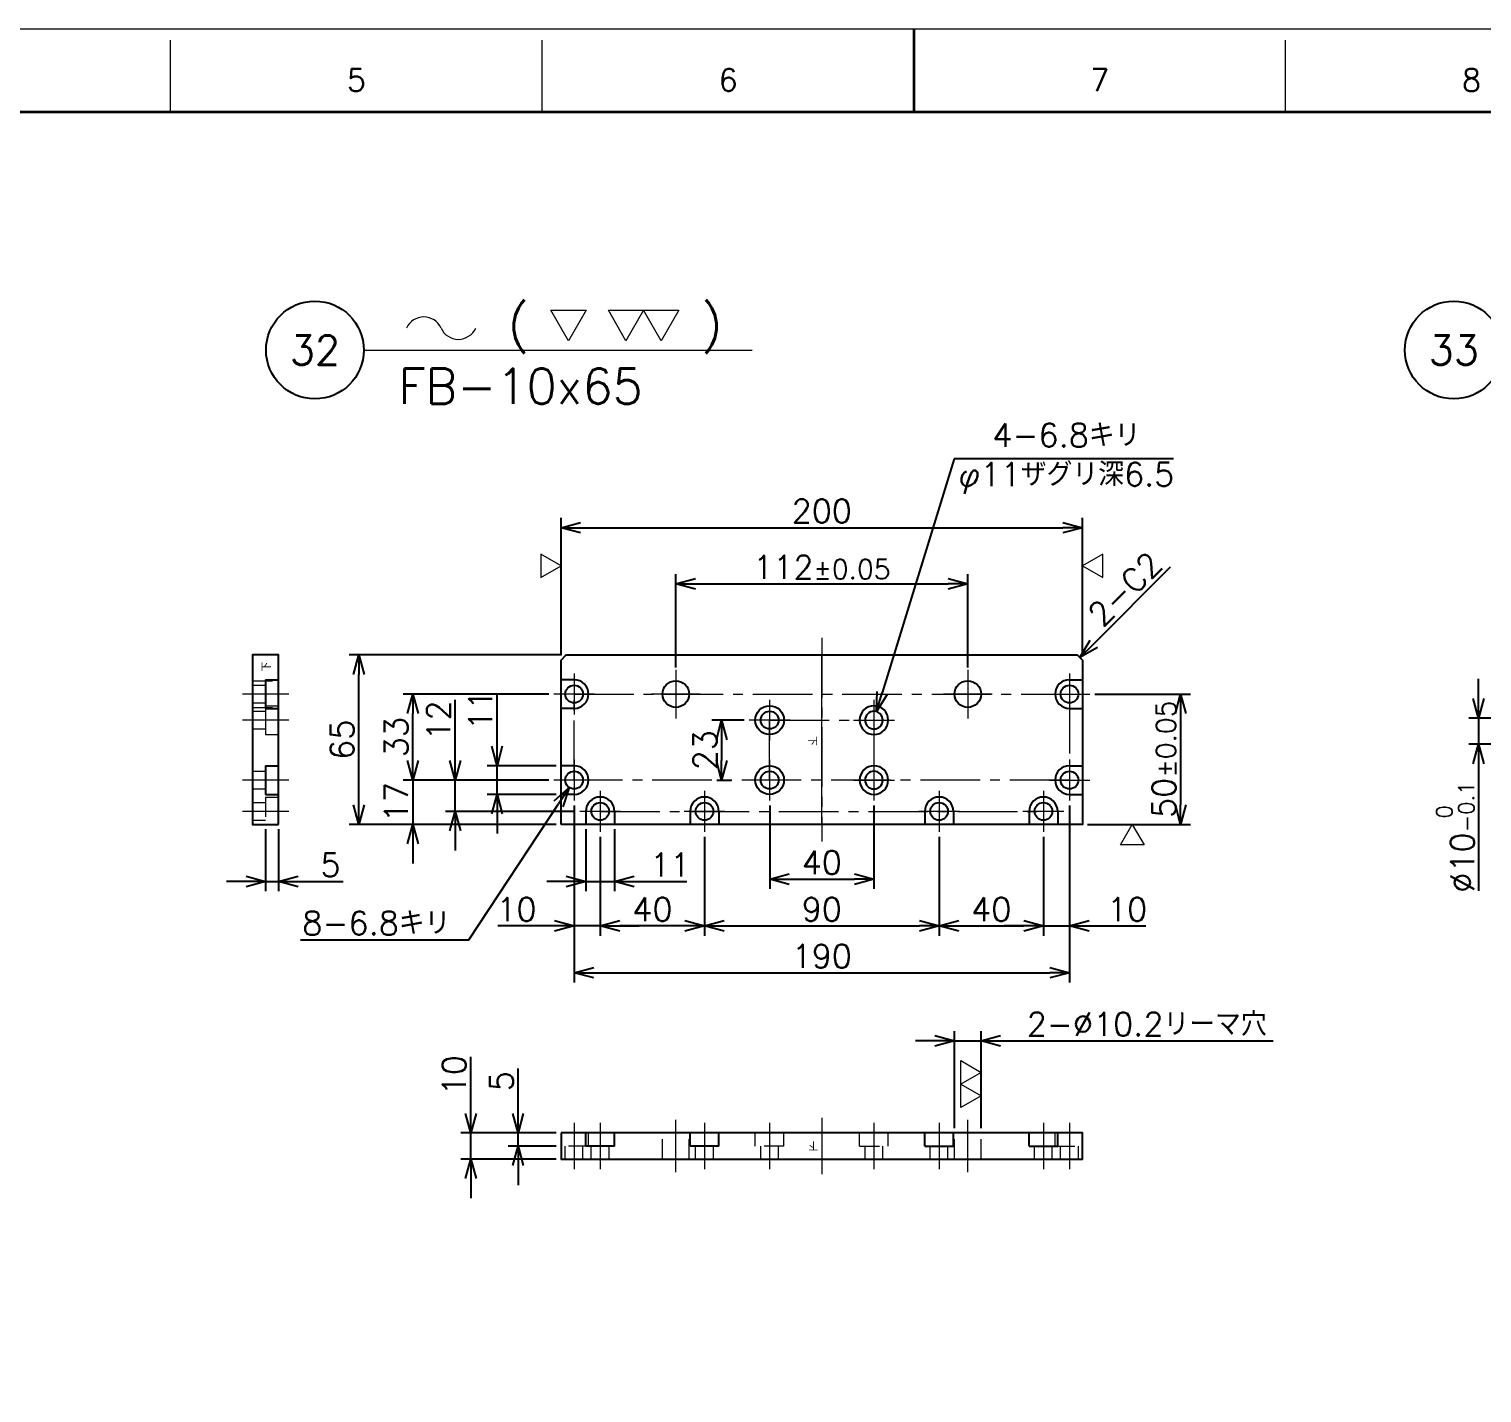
# Model space of a CAD drawing. Header units: millimetres. Extents: x 0 to 1764, y -17 to 1242.
# Drawn here: x 570 to 1127, y 718 to 1242 of the extents above; entities that cross this region are included whole.
import ezdxf
from ezdxf import colors
from ezdxf.entities.mleader import LeaderData, LeaderLine
from ezdxf.enums import TextEntityAlignment as Align
from ezdxf.math import Vec2, Vec3

# ---------------------------------------------------------------- set-up
doc = ezdxf.new("R2010")
doc.units = ezdxf.units.MM
doc.header["$LTSCALE"] = 1.2
doc.header["$PDMODE"] = 99
doc.header["$PDSIZE"] = 1
doc.linetypes.add('CENTER2', pattern=[28.575, 19.05, -3.175, 3.175, -3.175])
doc.linetypes.add('HIDDEN', pattern=[9.525, 6.35, -3.175])
for name, color, linetype, lineweight in [('04_HIDDEN', 2, 'HIDDEN', 13), ('05_CENTER', 4, 'CENTER2', 13), ('07_TEXT', 3, 'Continuous', 13), ('08_DIM', 3, 'Continuous', 13), ('90_FRAME', 5, 'Continuous', 35)]:
    doc.layers.add(name, color=color, linetype=linetype, lineweight=lineweight)
doc.layers.add('10_DRAFT', color=8, linetype='Continuous', lineweight=0, plot=False)
doc.layers.add('91_BLANK', color=5, linetype='Continuous', lineweight=0, plot=False)
doc.styles.add('KSS_TXT', font='txt.shx', dxfattribs={"bigfont": 'extfont2.shx'})
doc.styles.get("Standard").update_dxf_attribs({"font": 'txt.shx', "bigfont": 'extfont2.shx'})
doc.dimstyles.new('KSS_DIM', dxfattribs={"dimscale": 3, "dimtxt": 3, "dimasz": 2.5, "dimexe": 1.25, "dimexo": 0.625, "dimtad": 1, "dimdsep": 46, "dimtxsty": 'KSS_TXT', "dimblk": 'OPEN30', "dimcen": 0, "dimazin": 2, "dimtfac": 0.75, "dimtmove": 0, "dimatfit": 3, "dimldrblk": 'OPEN30', "dimfxl": 1.25, "dimtolj": 1, "dimarcsym": 0})
doc.dimstyles.new('KSS_DIM$3', dxfattribs={"dimscale": 3, "dimtxt": 3, "dimasz": 2.5, "dimexe": 1.25, "dimexo": 0.625, "dimtad": 1, "dimtih": 1, "dimtoh": 1, "dimdsep": 46, "dimtxsty": 'KSS_TXT', "dimblk": 'OPEN30', "dimcen": 0, "dimazin": 2, "dimtfac": 0.75, "dimtofl": 0, "dimtmove": 0, "dimatfit": 3, "dimldrblk": 'OPEN30', "dimfxl": 1.25, "dimtolj": 1, "dimarcsym": 0})

# ---------------------------------------------------------------- blocks, each defined once
blk = doc.blocks.new('M6Za_1')
at = {"color": 0}
for radius in [5.5, 3.4]:
    blk.add_circle((0, 0), radius, dxfattribs=at)
at = {"layer": '05_CENTER'}
for p, q in [((0, -7.84), (0, 7.84)), ((7.84, 0), (-7.84, 0))]:
    blk.add_line(p, q, dxfattribs=at)
blk = doc.blocks.new('_Open30')
at = {"color": 0, "linetype": 'ByBlock', "lineweight": -2}
for p, q in [((-1, 0.268), (0, 0)), ((0, 0), (-1, -0.268)), ((0, 0), (-1, 0))]:
    blk.add_line(p, q, dxfattribs=at)
blk = doc.blocks.new('*D199')
at = {"layer": '08_DIM', "color": 0, "lineweight": -2, "transparency": 16777216}
for p, q in [((854.26, 943.84), (854.26, 911.8)), ((894.26, 943.84), (894.26, 911.8)), ((861.76, 915.55), (886.76, 915.55))]:
    blk.add_line(p, q, dxfattribs=at)
at = {"layer": 'Defpoints', "color": 0, "transparency": 16777216}
for p in [(854.26, 945.71), (894.26, 945.71), (894.26, 915.55)]:
    blk.add_point(p, dxfattribs=at)
at = {"layer": '08_DIM', "color": 0, "lineweight": -2, "transparency": 16777216, "xscale": 7.5, "yscale": 7.5, "zscale": 7.5, "rotation": 180}
blk.add_blockref('_Open30', (854.26, 915.55), dxfattribs=at)
at = {"layer": '08_DIM', "color": 0, "lineweight": -2, "transparency": 16777216, "xscale": 7.5, "yscale": 7.5, "zscale": 7.5}
blk.add_blockref('_Open30', (894.26, 915.55), dxfattribs=at)
at = {"layer": '08_DIM', "color": 0, "transparency": 16777216, "insert": (874.26, 921.93), "char_height": 9, "attachment_point": 5, "style": 'KSS_TXT'}
blk.add_mtext('\\A1;40', dxfattribs=at)
blk = doc.blocks.new('*D200')
at = {"layer": '08_DIM', "color": 0, "lineweight": -2, "transparency": 16777216}
for p, q in [((789.26, 931.84), (789.26, 893.88)), ((829.26, 931.84), (829.26, 893.88)), ((821.76, 897.63), (796.76, 897.63))]:
    blk.add_line(p, q, dxfattribs=at)
at = {"layer": 'Defpoints', "color": 0, "transparency": 16777216}
for p in [(789.26, 933.71), (829.26, 933.71), (789.26, 897.63)]:
    blk.add_point(p, dxfattribs=at)
at = {"layer": '08_DIM', "color": 0, "lineweight": -2, "transparency": 16777216, "xscale": 7.5, "yscale": 7.5, "zscale": 7.5, "rotation": 180}
blk.add_blockref('_Open30', (789.26, 897.63), dxfattribs=at)
at = {"layer": '08_DIM', "color": 0, "lineweight": -2, "transparency": 16777216, "xscale": 7.5, "yscale": 7.5, "zscale": 7.5}
blk.add_blockref('_Open30', (829.26, 897.63), dxfattribs=at)
at = {"layer": '08_DIM', "color": 0, "transparency": 16777216, "insert": (809.26, 904), "char_height": 9, "attachment_point": 5, "style": 'KSS_TXT'}
blk.add_mtext('\\A1;40', dxfattribs=at)
blk = doc.blocks.new('*D201')
at = {"layer": '08_DIM', "color": 0, "lineweight": -2, "transparency": 16777216}
for p, q in [((829.26, 931.84), (829.26, 893.88)), ((919.26, 931.84), (919.26, 893.88)), ((836.76, 897.63), (911.76, 897.63))]:
    blk.add_line(p, q, dxfattribs=at)
at = {"layer": 'Defpoints', "color": 0, "transparency": 16777216}
for p in [(829.26, 933.71), (919.26, 933.71), (919.26, 897.63)]:
    blk.add_point(p, dxfattribs=at)
at = {"layer": '08_DIM', "color": 0, "lineweight": -2, "transparency": 16777216, "xscale": 7.5, "yscale": 7.5, "zscale": 7.5, "rotation": 180}
blk.add_blockref('_Open30', (829.26, 897.63), dxfattribs=at)
at = {"layer": '08_DIM', "color": 0, "lineweight": -2, "transparency": 16777216, "xscale": 7.5, "yscale": 7.5, "zscale": 7.5}
blk.add_blockref('_Open30', (919.26, 897.63), dxfattribs=at)
at = {"layer": '08_DIM', "color": 0, "transparency": 16777216, "insert": (874.26, 904), "char_height": 9, "attachment_point": 5, "style": 'KSS_TXT'}
blk.add_mtext('\\A1;90', dxfattribs=at)
blk = doc.blocks.new('*D202')
at = {"layer": '08_DIM', "color": 0, "lineweight": -2, "transparency": 16777216}
for p, q in [((919.26, 931.84), (919.26, 893.88)), ((959.26, 931.84), (959.26, 893.88)), ((926.76, 897.63), (951.76, 897.63))]:
    blk.add_line(p, q, dxfattribs=at)
at = {"layer": 'Defpoints', "color": 0, "transparency": 16777216}
for p in [(919.26, 933.71), (959.26, 933.71), (959.26, 897.63)]:
    blk.add_point(p, dxfattribs=at)
at = {"layer": '08_DIM', "color": 0, "lineweight": -2, "transparency": 16777216, "xscale": 7.5, "yscale": 7.5, "zscale": 7.5, "rotation": 180}
blk.add_blockref('_Open30', (919.26, 897.63), dxfattribs=at)
at = {"layer": '08_DIM', "color": 0, "lineweight": -2, "transparency": 16777216, "xscale": 7.5, "yscale": 7.5, "zscale": 7.5}
blk.add_blockref('_Open30', (959.26, 897.63), dxfattribs=at)
at = {"layer": '08_DIM', "color": 0, "transparency": 16777216, "insert": (939.26, 904), "char_height": 9, "attachment_point": 5, "style": 'KSS_TXT'}
blk.add_mtext('\\A1;40', dxfattribs=at)
blk = doc.blocks.new('*D203')
at = {"layer": '08_DIM', "color": 0, "lineweight": -2, "transparency": 16777216}
for p, q in [((818.26, 996.77), (818.26, 1032.58)), ((930.26, 996.77), (930.26, 1032.58)), ((825.76, 1028.83), (922.76, 1028.83))]:
    blk.add_line(p, q, dxfattribs=at)
at = {"layer": 'Defpoints', "color": 0, "transparency": 16777216}
for p in [(930.26, 1028.83), (818.26, 994.9), (930.26, 994.9)]:
    blk.add_point(p, dxfattribs=at)
at = {"layer": '08_DIM', "color": 0, "lineweight": -2, "transparency": 16777216, "xscale": 7.5, "yscale": 7.5, "zscale": 7.5, "rotation": 180}
blk.add_blockref('_Open30', (818.26, 1028.83), dxfattribs=at)
at = {"layer": '08_DIM', "color": 0, "lineweight": -2, "transparency": 16777216, "xscale": 7.5, "yscale": 7.5, "zscale": 7.5}
blk.add_blockref('_Open30', (930.26, 1028.83), dxfattribs=at)
at = {"layer": '08_DIM', "color": 0, "transparency": 16777216, "insert": (874.26, 1035.2), "char_height": 9, "attachment_point": 5, "style": 'KSS_TXT'}
blk.add_mtext('112{\\H7.500000;±0.05}', dxfattribs=at)
blk = doc.blocks.new('*D204')
at = {"layer": '08_DIM', "color": 0, "lineweight": -2, "transparency": 16777216}
for p, q in [((774.26, 1001.43), (774.26, 1054.12)), ((974.26, 1001.43), (974.26, 1054.12)), ((781.76, 1050.37), (966.76, 1050.37))]:
    blk.add_line(p, q, dxfattribs=at)
at = {"layer": 'Defpoints', "color": 0, "transparency": 16777216}
for p in [(974.26, 1050.37), (774.26, 999.55), (974.26, 999.55)]:
    blk.add_point(p, dxfattribs=at)
at = {"layer": '08_DIM', "color": 0, "lineweight": -2, "transparency": 16777216, "xscale": 7.5, "yscale": 7.5, "zscale": 7.5, "rotation": 180}
blk.add_blockref('_Open30', (774.26, 1050.37), dxfattribs=at)
at = {"layer": '08_DIM', "color": 0, "lineweight": -2, "transparency": 16777216, "xscale": 7.5, "yscale": 7.5, "zscale": 7.5}
blk.add_blockref('_Open30', (974.26, 1050.37), dxfattribs=at)
at = {"layer": '08_DIM', "color": 0, "transparency": 16777216, "insert": (874.26, 1056.75), "char_height": 9, "attachment_point": 5, "style": 'KSS_TXT'}
blk.add_mtext('\\A1;200', dxfattribs=at)
blk = doc.blocks.new('*D205')
at = {"layer": '08_DIM', "color": 0, "lineweight": -2, "transparency": 16777216}
for p, q in [((779.26, 943.84), (779.26, 875.91)), ((969.26, 943.84), (969.26, 875.91)), ((786.76, 879.66), (961.76, 879.66))]:
    blk.add_line(p, q, dxfattribs=at)
at = {"layer": 'Defpoints', "color": 0, "transparency": 16777216}
for p in [(779.26, 945.71), (969.26, 945.71), (969.26, 879.66)]:
    blk.add_point(p, dxfattribs=at)
at = {"layer": '08_DIM', "color": 0, "lineweight": -2, "transparency": 16777216, "xscale": 7.5, "yscale": 7.5, "zscale": 7.5, "rotation": 180}
blk.add_blockref('_Open30', (779.26, 879.66), dxfattribs=at)
at = {"layer": '08_DIM', "color": 0, "lineweight": -2, "transparency": 16777216, "xscale": 7.5, "yscale": 7.5, "zscale": 7.5}
blk.add_blockref('_Open30', (969.26, 879.66), dxfattribs=at)
at = {"layer": '08_DIM', "color": 0, "transparency": 16777216, "insert": (874.26, 886.04), "char_height": 9, "attachment_point": 5, "style": 'KSS_TXT'}
blk.add_mtext('\\A1;190', dxfattribs=at)
blk = doc.blocks.new('*D190')
at = {"layer": '08_DIM', "color": 0, "lineweight": -2, "transparency": 16777216}
for p, q in [((733.64, 961.05), (733.64, 984.3)), ((769.54, 953.55), (729.89, 953.55)), ((733.64, 941.55), (733.64, 953.55)), ((779.54, 941.55), (729.89, 941.55)), ((733.64, 934.05), (733.64, 926.55))]:
    blk.add_line(p, q, dxfattribs=at)
at = {"layer": 'Defpoints', "color": 0, "transparency": 16777216}
for p in [(733.64, 953.55), (771.41, 953.55), (781.41, 941.55)]:
    blk.add_point(p, dxfattribs=at)
at = {"layer": '08_DIM', "color": 0, "lineweight": -2, "transparency": 16777216, "xscale": 7.5, "yscale": 7.5, "zscale": 7.5}
for p, rotation in [((733.64, 953.55), 270), ((733.64, 941.55), 90)]:
    blk.add_blockref('_Open30', p, dxfattribs=dict(at, rotation=rotation))
at = {"layer": '08_DIM', "color": 0, "transparency": 16777216, "insert": (727.27, 976.43), "char_height": 9, "attachment_point": 5, "rotation": 90, "style": 'KSS_TXT'}
blk.add_mtext('\\A1;12', dxfattribs=at)
blk = doc.blocks.new('*D191')
at = {"layer": '08_DIM', "color": 0, "lineweight": -2, "transparency": 16777216}
for p, q in [((717.39, 961.05), (717.39, 968.55)), ((769.54, 953.55), (713.64, 953.55)), ((717.39, 953.55), (717.39, 936.55)), ((772.38, 936.55), (713.64, 936.55)), ((717.39, 929.05), (717.39, 921.55))]:
    blk.add_line(p, q, dxfattribs=at)
at = {"layer": 'Defpoints', "color": 0, "transparency": 16777216}
for p in [(771.41, 953.55), (717.39, 936.55), (774.26, 936.55)]:
    blk.add_point(p, dxfattribs=at)
at = {"layer": '08_DIM', "color": 0, "lineweight": -2, "transparency": 16777216, "xscale": 7.5, "yscale": 7.5, "zscale": 7.5}
for p, rotation in [((717.39, 953.55), 270), ((717.39, 936.55), 90)]:
    blk.add_blockref('_Open30', p, dxfattribs=dict(at, rotation=rotation))
at = {"layer": '08_DIM', "color": 0, "transparency": 16777216, "insert": (711.01, 945.05), "char_height": 9, "attachment_point": 5, "rotation": 90, "style": 'KSS_TXT'}
blk.add_mtext('\\A1;17', dxfattribs=at)
blk = doc.blocks.new('*D192')
at = {"layer": '08_DIM', "color": 0, "lineweight": -2, "transparency": 16777216}
for p, q in [((769.54, 986.55), (713.64, 986.55)), ((717.39, 961.05), (717.39, 979.05)), ((769.54, 953.55), (713.64, 953.55))]:
    blk.add_line(p, q, dxfattribs=at)
at = {"layer": 'Defpoints', "color": 0, "transparency": 16777216}
for p in [(717.39, 986.55), (771.41, 986.55), (771.41, 953.55)]:
    blk.add_point(p, dxfattribs=at)
at = {"layer": '08_DIM', "color": 0, "lineweight": -2, "transparency": 16777216, "xscale": 7.5, "yscale": 7.5, "zscale": 7.5}
for p, rotation in [((717.39, 986.55), 90), ((717.39, 953.55), 270)]:
    blk.add_blockref('_Open30', p, dxfattribs=dict(at, rotation=rotation))
at = {"layer": '08_DIM', "color": 0, "transparency": 16777216, "insert": (711.01, 970.05), "char_height": 9, "attachment_point": 5, "rotation": 90, "style": 'KSS_TXT'}
blk.add_mtext('\\A1;33', dxfattribs=at)
blk = doc.blocks.new('*D193')
at = {"layer": '08_DIM', "color": 0, "lineweight": -2, "transparency": 16777216}
for p, q in [((978.97, 986.55), (1015.63, 986.55)), ((1011.88, 979.05), (1011.88, 944.05)), ((976.13, 936.55), (1015.63, 936.55))]:
    blk.add_line(p, q, dxfattribs=at)
at = {"layer": 'Defpoints', "color": 0, "transparency": 16777216}
for p in [(977.1, 986.55), (974.26, 936.55), (1011.88, 936.55)]:
    blk.add_point(p, dxfattribs=at)
at = {"layer": '08_DIM', "color": 0, "lineweight": -2, "transparency": 16777216, "xscale": 7.5, "yscale": 7.5, "zscale": 7.5}
for p, rotation in [((1011.88, 986.55), 90), ((1011.88, 936.55), 270)]:
    blk.add_blockref('_Open30', p, dxfattribs=dict(at, rotation=rotation))
at = {"layer": '08_DIM', "color": 0, "transparency": 16777216, "insert": (1005.5, 961.55), "char_height": 9, "attachment_point": 5, "rotation": 90, "style": 'KSS_TXT'}
blk.add_mtext('50{\\H7.500000;±0.05}', dxfattribs=at)
blk = doc.blocks.new('*D194')
at = {"layer": '08_DIM', "color": 0, "lineweight": -2, "transparency": 16777216}
for p, q in [((774.38, 1001.55), (692.91, 1001.55)), ((696.66, 944.05), (696.66, 994.05)), ((772.38, 936.55), (692.91, 936.55))]:
    blk.add_line(p, q, dxfattribs=at)
at = {"layer": 'Defpoints', "color": 0, "transparency": 16777216}
for p in [(696.66, 1001.55), (776.26, 1001.55), (774.26, 936.55)]:
    blk.add_point(p, dxfattribs=at)
at = {"layer": '08_DIM', "color": 0, "lineweight": -2, "transparency": 16777216, "xscale": 7.5, "yscale": 7.5, "zscale": 7.5}
for p, rotation in [((696.66, 1001.55), 90), ((696.66, 936.55), 270)]:
    blk.add_blockref('_Open30', p, dxfattribs=dict(at, rotation=rotation))
at = {"layer": '08_DIM', "color": 0, "transparency": 16777216, "insert": (690.28, 969.05), "char_height": 9, "attachment_point": 5, "rotation": 90, "style": 'KSS_TXT'}
blk.add_mtext('\\A1;65', dxfattribs=at)
blk = doc.blocks.new('*D195')
at = {"layer": '08_DIM', "color": 0, "lineweight": -2, "transparency": 16777216}
for p, q in [((779.26, 943.84), (779.26, 893.88)), ((789.26, 931.84), (789.26, 893.88)), ((771.76, 897.63), (750.01, 897.63)), ((789.26, 897.63), (779.26, 897.63)), ((796.76, 897.63), (804.26, 897.63))]:
    blk.add_line(p, q, dxfattribs=at)
at = {"layer": 'Defpoints', "color": 0, "transparency": 16777216}
for p in [(779.26, 945.71), (789.26, 933.71), (779.26, 897.63)]:
    blk.add_point(p, dxfattribs=at)
at = {"layer": '08_DIM', "color": 0, "lineweight": -2, "transparency": 16777216, "xscale": 7.5, "yscale": 7.5, "zscale": 7.5}
blk.add_blockref('_Open30', (779.26, 897.63), dxfattribs=at)
at = {"layer": '08_DIM', "color": 0, "lineweight": -2, "transparency": 16777216, "xscale": 7.5, "yscale": 7.5, "zscale": 7.5, "rotation": 180}
blk.add_blockref('_Open30', (789.26, 897.63), dxfattribs=at)
at = {"layer": '08_DIM', "color": 0, "transparency": 16777216, "insert": (757.13, 904), "char_height": 9, "attachment_point": 5, "style": 'KSS_TXT'}
blk.add_mtext('\\A1;10', dxfattribs=at)
blk = doc.blocks.new('*D196')
at = {"layer": '08_DIM', "color": 0, "lineweight": -2, "transparency": 16777216}
for p, q in [((969.26, 943.84), (969.26, 893.88)), ((959.26, 931.84), (959.26, 893.88)), ((951.76, 897.63), (944.26, 897.63)), ((959.26, 897.63), (969.26, 897.63)), ((976.76, 897.63), (998.51, 897.63))]:
    blk.add_line(p, q, dxfattribs=at)
at = {"layer": 'Defpoints', "color": 0, "transparency": 16777216}
for p in [(969.26, 945.71), (959.26, 933.71), (969.26, 897.63)]:
    blk.add_point(p, dxfattribs=at)
at = {"layer": '08_DIM', "color": 0, "lineweight": -2, "transparency": 16777216, "xscale": 7.5, "yscale": 7.5, "zscale": 7.5}
blk.add_blockref('_Open30', (959.26, 897.63), dxfattribs=at)
at = {"layer": '08_DIM', "color": 0, "lineweight": -2, "transparency": 16777216, "xscale": 7.5, "yscale": 7.5, "zscale": 7.5, "rotation": 180}
blk.add_blockref('_Open30', (969.26, 897.63), dxfattribs=at)
at = {"layer": '08_DIM', "color": 0, "transparency": 16777216, "insert": (991.38, 904), "char_height": 9, "attachment_point": 5, "style": 'KSS_TXT'}
blk.add_mtext('\\A1;10', dxfattribs=at)
blk = doc.blocks.new('*D197')
at = {"layer": '08_DIM', "color": 0, "lineweight": -2, "transparency": 16777216}
for p, q in [((749.7, 966.55), (749.7, 986.8)), ((772.38, 959.05), (745.95, 959.05)), ((749.7, 948.05), (749.7, 959.05)), ((772.38, 948.05), (745.95, 948.05)), ((749.7, 940.55), (749.7, 933.05))]:
    blk.add_line(p, q, dxfattribs=at)
at = {"layer": 'Defpoints', "color": 0, "transparency": 16777216}
for p in [(749.7, 959.05), (774.26, 959.05), (774.26, 948.05)]:
    blk.add_point(p, dxfattribs=at)
at = {"layer": '08_DIM', "color": 0, "lineweight": -2, "transparency": 16777216, "xscale": 7.5, "yscale": 7.5, "zscale": 7.5}
for p, rotation in [((749.7, 959.05), 270), ((749.7, 948.05), 90)]:
    blk.add_blockref('_Open30', p, dxfattribs=dict(at, rotation=rotation))
at = {"layer": '08_DIM', "color": 0, "transparency": 16777216, "insert": (743.32, 980.43), "char_height": 9, "attachment_point": 5, "rotation": 90, "style": 'KSS_TXT'}
blk.add_mtext('\\A1;11', dxfattribs=at)
blk = doc.blocks.new('*D198')
at = {"layer": '08_DIM', "color": 0, "lineweight": -2, "transparency": 16777216}
for p, q in [((783.76, 934.68), (783.76, 910.93)), ((794.76, 934.68), (794.76, 910.93)), ((776.26, 914.68), (768.76, 914.68)), ((783.76, 914.68), (794.76, 914.68)), ((802.26, 914.68), (822.51, 914.68))]:
    blk.add_line(p, q, dxfattribs=at)
at = {"layer": 'Defpoints', "color": 0, "transparency": 16777216}
for p in [(783.76, 936.55), (794.76, 936.55), (794.76, 914.68)]:
    blk.add_point(p, dxfattribs=at)
at = {"layer": '08_DIM', "color": 0, "lineweight": -2, "transparency": 16777216, "xscale": 7.5, "yscale": 7.5, "zscale": 7.5}
blk.add_blockref('_Open30', (783.76, 914.68), dxfattribs=at)
at = {"layer": '08_DIM', "color": 0, "lineweight": -2, "transparency": 16777216, "xscale": 7.5, "yscale": 7.5, "zscale": 7.5, "rotation": 180}
blk.add_blockref('_Open30', (794.76, 914.68), dxfattribs=at)
at = {"layer": '08_DIM', "color": 0, "transparency": 16777216, "insert": (816.13, 921.06), "char_height": 9, "attachment_point": 5, "style": 'KSS_TXT'}
blk.add_mtext('\\A1;11', dxfattribs=at)
blk = doc.blocks.new('*D206')
at = {"layer": '08_DIM', "color": 0, "lineweight": -2, "transparency": 16777216}
for p, q in [((925.09, 1076.83), (897.46, 986.97)), ((1009.17, 1076.83), (925.09, 1076.83))]:
    blk.add_line(p, q, dxfattribs=at)
at = {"layer": 'Defpoints', "color": 0, "transparency": 16777216}
for p in [(895.26, 979.8), (893.26, 973.31)]:
    blk.add_point(p, dxfattribs=at)
at = {"layer": '08_DIM', "color": 0, "lineweight": -2, "transparency": 16777216, "xscale": 7.5, "yscale": 7.5, "zscale": 7.5, "rotation": 252.9059501286864}
blk.add_blockref('_Open30', (895.26, 979.8), dxfattribs=at)
at = {"layer": '08_DIM', "color": 0, "transparency": 16777216, "insert": (968.07, 1076.83), "char_height": 9, "attachment_point": 5, "style": 'KSS_TXT'}
blk.add_mtext('\\A1;4-6.8キリ\\Pφ11ザグリ深6.5', dxfattribs=at)
blk = doc.blocks.new('*D207')
at = {"layer": '08_DIM', "color": 0, "lineweight": -2, "transparency": 16777216}
for p, q in [((844.54, 976.55), (832.09, 976.55)), ((835.84, 969.05), (835.84, 961.05)), ((833.96, 953.55), (839.59, 953.55))]:
    blk.add_line(p, q, dxfattribs=at)
at = {"layer": 'Defpoints', "color": 0, "transparency": 16777216}
for p in [(846.41, 976.55), (832.09, 953.55), (835.84, 953.55)]:
    blk.add_point(p, dxfattribs=at)
at = {"layer": '08_DIM', "color": 0, "lineweight": -2, "transparency": 16777216, "xscale": 7.5, "yscale": 7.5, "zscale": 7.5}
for p, rotation in [((835.84, 976.55), 90), ((835.84, 953.55), 270)]:
    blk.add_blockref('_Open30', p, dxfattribs=dict(at, rotation=rotation))
at = {"layer": '08_DIM', "color": 0, "transparency": 16777216, "insert": (829.46, 965.05), "char_height": 9, "attachment_point": 5, "rotation": 90, "style": 'KSS_TXT'}
blk.add_mtext('\\A1;23', dxfattribs=at)
blk = doc.blocks.new('*D208')
at = {"layer": '08_DIM', "color": 0, "lineweight": -2, "transparency": 16777216}
for p, q in [((660.91, 934.68), (660.91, 910.93)), ((665.91, 934.68), (665.91, 910.93)), ((653.41, 914.68), (645.91, 914.68)), ((660.91, 914.68), (665.91, 914.68)), ((673.41, 914.68), (690.66, 914.68))]:
    blk.add_line(p, q, dxfattribs=at)
at = {"layer": 'Defpoints', "color": 0, "transparency": 16777216}
for p in [(660.91, 936.55), (665.91, 936.55), (665.91, 914.68)]:
    blk.add_point(p, dxfattribs=at)
at = {"layer": '08_DIM', "color": 0, "lineweight": -2, "transparency": 16777216, "xscale": 7.5, "yscale": 7.5, "zscale": 7.5}
blk.add_blockref('_Open30', (660.91, 914.68), dxfattribs=at)
at = {"layer": '08_DIM', "color": 0, "lineweight": -2, "transparency": 16777216, "xscale": 7.5, "yscale": 7.5, "zscale": 7.5, "rotation": 180}
blk.add_blockref('_Open30', (665.91, 914.68), dxfattribs=at)
at = {"layer": '08_DIM', "color": 0, "transparency": 16777216, "insert": (685.79, 921.06), "char_height": 9, "attachment_point": 5, "style": 'KSS_TXT'}
blk.add_mtext('\\A1;5', dxfattribs=at)
blk = doc.blocks.new('*D210')
at = {"layer": '08_DIM', "color": 0, "lineweight": -2, "transparency": 16777216}
for p, q in [((757.76, 825.7), (757.76, 842.95)), ((772.38, 818.2), (754.01, 818.2)), ((757.76, 813.2), (757.76, 818.2)), ((772.38, 813.2), (754.01, 813.2)), ((757.76, 805.7), (757.76, 798.2))]:
    blk.add_line(p, q, dxfattribs=at)
at = {"layer": 'Defpoints', "color": 0, "transparency": 16777216}
for p in [(757.76, 818.2), (774.26, 818.2), (774.26, 813.2)]:
    blk.add_point(p, dxfattribs=at)
at = {"layer": '08_DIM', "color": 0, "lineweight": -2, "transparency": 16777216, "xscale": 7.5, "yscale": 7.5, "zscale": 7.5}
for p, rotation in [((757.76, 818.2), 270), ((757.76, 813.2), 90)]:
    blk.add_blockref('_Open30', p, dxfattribs=dict(at, rotation=rotation))
at = {"layer": '08_DIM', "color": 0, "transparency": 16777216, "insert": (751.38, 838.07), "char_height": 9, "attachment_point": 5, "rotation": 90, "style": 'KSS_TXT'}
blk.add_mtext('\\A1;5', dxfattribs=at)
blk = doc.blocks.new('*D211')
at = {"layer": '08_DIM', "color": 0, "lineweight": -2, "transparency": 16777216}
for p, q in [((739.61, 825.7), (739.61, 847.45)), ((772.38, 818.2), (735.86, 818.2)), ((739.61, 808.2), (739.61, 818.2)), ((772.38, 808.2), (735.86, 808.2)), ((739.61, 800.7), (739.61, 793.2))]:
    blk.add_line(p, q, dxfattribs=at)
at = {"layer": 'Defpoints', "color": 0, "transparency": 16777216}
for p in [(739.61, 818.2), (774.26, 818.2), (774.26, 808.2)]:
    blk.add_point(p, dxfattribs=at)
at = {"layer": '08_DIM', "color": 0, "lineweight": -2, "transparency": 16777216, "xscale": 7.5, "yscale": 7.5, "zscale": 7.5}
for p, rotation in [((739.61, 818.2), 270), ((739.61, 808.2), 90)]:
    blk.add_blockref('_Open30', p, dxfattribs=dict(at, rotation=rotation))
at = {"layer": '08_DIM', "color": 0, "transparency": 16777216, "insert": (733.24, 840.32), "char_height": 9, "attachment_point": 5, "rotation": 90, "style": 'KSS_TXT'}
blk.add_mtext('\\A1;10', dxfattribs=at)
blk = doc.blocks.new('*D209')
at = {"layer": '08_DIM', "color": 0, "lineweight": -2, "transparency": 16777216}
for p, q in [((917.66, 853.56), (910.16, 853.56)), ((925.16, 820.07), (925.16, 857.31)), ((925.16, 853.56), (935.36, 853.56)), ((935.36, 820.07), (935.36, 857.31)), ((942.86, 853.56), (1047.41, 853.56))]:
    blk.add_line(p, q, dxfattribs=at)
at = {"layer": 'Defpoints', "color": 0, "transparency": 16777216}
for p in [(935.36, 853.56), (925.16, 818.2), (935.36, 818.2)]:
    blk.add_point(p, dxfattribs=at)
at = {"layer": '08_DIM', "color": 0, "lineweight": -2, "transparency": 16777216, "xscale": 7.5, "yscale": 7.5, "zscale": 7.5}
blk.add_blockref('_Open30', (925.16, 853.56), dxfattribs=at)
at = {"layer": '08_DIM', "color": 0, "lineweight": -2, "transparency": 16777216, "xscale": 7.5, "yscale": 7.5, "zscale": 7.5, "rotation": 180}
blk.add_blockref('_Open30', (935.36, 853.56), dxfattribs=at)
at = {"layer": '08_DIM', "color": 0, "transparency": 16777216, "insert": (998.88, 859.94), "char_height": 9, "attachment_point": 5, "style": 'KSS_TXT'}
blk.add_mtext('\\A1;2-%%C10.2リーマ穴', dxfattribs=at)
blk = doc.blocks.new('p1ba02')
for p, q in [((-1.5, 2.6), (1.5, 2.6)), ((0, 0), (-1.5, 2.6)), ((1.5, 2.6), (0, 0)), ((3, 0), (1.5, 2.6)), ((1.5, 2.6), (4.5, 2.6)), ((4.5, 2.6), (3, 0))]:
    blk.add_line(p, q)
blk = doc.blocks.new('p1ba01')
for p, q in [((0, 0), (-1.5, 2.6)), ((-1.5, 2.6), (1.5, 2.6)), ((1.5, 2.6), (0, 0))]:
    blk.add_line(p, q)
blk = doc.blocks.new('*D213')
at = {"layer": '08_DIM', "color": 0, "lineweight": -2, "transparency": 16777216}
for p, q in [((738.88, 892.32), (773.26, 944.46)), ((674.3, 892.32), (738.88, 892.32))]:
    blk.add_line(p, q, dxfattribs=at)
at = {"layer": 'Defpoints', "color": 0, "transparency": 16777216}
for p in [(781.13, 956.39), (777.38, 950.72)]:
    blk.add_point(p, dxfattribs=at)
at = {"layer": '08_DIM', "color": 0, "lineweight": -2, "transparency": 16777216, "xscale": 7.5, "yscale": 7.5, "zscale": 7.5, "rotation": 56.59631872759106}
blk.add_blockref('_Open30', (777.38, 950.72), dxfattribs=at)
at = {"layer": '08_DIM', "color": 0, "transparency": 16777216, "insert": (703.4, 898.7), "char_height": 9, "attachment_point": 5, "style": 'KSS_TXT'}
blk.add_mtext('\\A1;8-6.8キリ', dxfattribs=at)
blk = doc.blocks.new('*D214')
at = {"layer": '08_DIM', "color": 0, "lineweight": -2, "transparency": 16777216}
blk.add_line((978.56, 1005.86), (1008.04, 1035.34), dxfattribs=at)
at = {"layer": 'Defpoints', "color": 0, "transparency": 16777216}
for p in [(1016.83, 1044.13), (1016.83, 1044.13), (973.26, 1000.55)]:
    blk.add_point(p, dxfattribs=at)
at = {"layer": '08_DIM', "color": 0, "lineweight": -2, "transparency": 16777216, "xscale": 7.5, "yscale": 7.5, "zscale": 7.5, "rotation": 225}
blk.add_blockref('_Open30', (973.26, 1000.55), dxfattribs=at)
at = {"layer": '08_DIM', "color": 0, "transparency": 16777216, "insert": (990.54, 1026.85), "char_height": 9, "attachment_point": 5, "rotation": 45, "style": 'KSS_TXT'}
blk.add_mtext('\\A1;2-C2', dxfattribs=at)
blk = doc.blocks.new('AM_BALLOON1')
at = {"transparency": 16777216}
blk.add_circle((0, 0), 5, dxfattribs=at)
blk.add_attdef('B_NUMBER', text='', height=3, dxfattribs=at).set_placement((0, 0), align=Align.MIDDLE_CENTER)
blk = doc.blocks.new('_OPEN')
at = {"color": 0, "linetype": 'ByBlock'}
for p, q in [((-1, 0.167), (0, 0)), ((0, 0), (-1, -0.167)), ((0, 0), (-1, 0))]:
    blk.add_line(p, q, dxfattribs=at)
blk = doc.blocks.new('p1ba05')
for centre, start, end in [((-2.95, 0.29), 24.2276, 155.5758), ((0, 1.62), 204.2276, 335.5758)]:
    blk.add_arc(centre, 1.62, start, end)
blk = doc.blocks.new('*D221')
at = {"layer": '08_DIM', "color": 0, "lineweight": -2, "transparency": 16777216}
for p, q in [((1126.14, 984.84), (1126.14, 992.34)), ((1164.95, 977.34), (1122.39, 977.34)), ((1126.14, 977.34), (1126.14, 967.34)), ((1164.95, 967.34), (1122.39, 967.34)), ((1126.14, 959.84), (1126.14, 911.09))]:
    blk.add_line(p, q, dxfattribs=at)
at = {"layer": 'Defpoints', "color": 0, "transparency": 16777216}
for p in [(1166.83, 977.34), (1126.14, 967.34), (1166.83, 967.34)]:
    blk.add_point(p, dxfattribs=at)
at = {"layer": '08_DIM', "color": 0, "lineweight": -2, "transparency": 16777216, "xscale": 7.5, "yscale": 7.5, "zscale": 7.5}
for p, rotation in [((1126.14, 977.34), 270), ((1126.14, 967.34), 90)]:
    blk.add_blockref('_Open30', p, dxfattribs=dict(at, rotation=rotation))
at = {"layer": '08_DIM', "color": 0, "transparency": 16777216, "insert": (1117.27, 931.71), "char_height": 9, "attachment_point": 5, "rotation": 90, "style": 'KSS_TXT'}
blk.add_mtext('%%C10{\\H6.000000;\\S 0^ -0.1;}', dxfattribs=at)

msp = doc.modelspace()

# ---------------------------------------------------------------- linework, layer by layer
at = {"color": 0}
for p, q in [((660.911, 992.055), (665.911, 992.055)), ((660.911, 992.055), (660.911, 981.055)), ((660.911, 981.055), (665.911, 981.055)), ((660.911, 959.055), (660.911, 948.055)), ((660.911, 959.055), (665.911, 959.055)), ((660.911, 948.055), (665.911, 948.055)), ((783.756, 813.195), (783.756, 818.195)), ((794.756, 813.195), (794.756, 818.195)), ((823.756, 813.195), (823.756, 818.195)), ((834.756, 813.195), (834.756, 818.195)), ((913.756, 813.195), (913.756, 818.195)), ((924.756, 813.195), (924.756, 818.195)), ((953.756, 813.195), (953.756, 818.195)), ((964.756, 813.195), (964.756, 818.195)), ((794.756, 813.195), (783.756, 813.195)), ((834.756, 813.195), (823.756, 813.195)), ((913.756, 813.195), (924.756, 813.195)), ((953.756, 813.195), (964.756, 813.195))]:
    msp.add_line(p, q, dxfattribs=at)
for p, q in [((779.256, 992.055), (774.256, 992.055)), ((969.256, 992.055), (974.256, 992.055)), ((779.256, 981.055), (774.256, 981.055)), ((969.256, 981.055), (974.256, 981.055)), ((779.256, 959.055), (774.256, 959.055)), ((969.256, 959.055), (974.256, 959.055)), ((779.256, 948.055), (774.256, 948.055)), ((969.256, 948.055), (974.256, 948.055)), ((783.756, 941.555), (783.756, 936.555)), ((794.756, 941.555), (794.756, 936.555)), ((823.756, 941.555), (823.756, 936.555)), ((834.756, 941.555), (834.756, 936.555)), ((913.756, 941.555), (913.756, 936.555)), ((924.756, 941.555), (924.756, 936.555)), ((953.756, 941.555), (953.756, 936.555)), ((964.756, 941.555), (964.756, 936.555))]:
    msp.add_line(p, q)
for points in [[(665.911, 936.555), (665.911, 1001.555), (655.911, 1001.555), (655.911, 936.555)], [(774.256, 936.555), (774.256, 999.555), (776.256, 1001.555), (972.256, 1001.555), (974.256, 999.555), (974.256, 936.555)], [(774.256, 818.195), (774.256, 808.195), (974.256, 808.195), (974.256, 818.195)]]:
    msp.add_lwpolyline(points, close=True, dxfattribs=at)
for centre, radius in [((779.256, 986.555), 3.4), ((818.256, 986.555), 5.1), ((930.256, 986.555), 5.1), ((969.256, 986.555), 3.4), ((779.256, 953.555), 3.4), ((969.256, 953.555), 3.4), ((789.256, 941.555), 3.4), ((829.256, 941.555), 3.4), ((919.256, 941.555), 3.4), ((959.256, 941.555), 3.4)]:
    msp.add_circle(centre, radius, dxfattribs=at)
for centre, start, end in [((779.256, 986.555), 270, 90), ((969.256, 986.555), 90, 270), ((779.256, 953.555), 270, 90), ((969.256, 953.555), 90, 270), ((789.256, 941.555), 0, 180), ((829.256, 941.555), 0, 180), ((919.256, 941.555), 0, 180), ((959.256, 941.555), 0, 180)]:
    msp.add_arc(centre, 5.5, start, end, dxfattribs=at)
at = {"layer": '04_HIDDEN', "color": 9}
for p, q in [((655.911, 991.655), (665.911, 991.655)), ((655.911, 981.455), (665.911, 981.455)), ((848.756, 813.195), (848.756, 818.195)), ((859.756, 813.195), (859.756, 818.195)), ((888.756, 813.195), (888.756, 818.195)), ((899.756, 813.195), (899.756, 818.195)), ((785.856, 808.195), (785.856, 813.195)), ((792.656, 808.195), (792.656, 813.195)), ((825.856, 808.195), (825.856, 813.195)), ((832.656, 808.195), (832.656, 813.195)), ((859.756, 813.195), (848.756, 813.195)), ((850.856, 808.195), (850.856, 813.195)), ((857.656, 808.195), (857.656, 813.195)), ((888.756, 813.195), (899.756, 813.195)), ((890.856, 808.195), (890.856, 813.195)), ((897.656, 808.195), (897.656, 813.195)), ((915.856, 808.195), (915.856, 813.195)), ((922.656, 808.195), (922.656, 813.195)), ((955.856, 808.195), (955.856, 813.195)), ((962.656, 808.195), (962.656, 813.195))]:
    msp.add_line(p, q, dxfattribs=at)
at = {"layer": '04_HIDDEN'}
for p, q in [((655.911, 989.955), (660.911, 989.955)), ((655.911, 983.155), (660.911, 983.155)), ((655.911, 956.955), (660.911, 956.955)), ((655.911, 950.155), (660.911, 950.155)), ((655.911, 944.955), (660.911, 944.955)), ((660.911, 947.055), (665.911, 947.055)), ((660.911, 947.055), (660.911, 936.555)), ((655.911, 938.155), (660.911, 938.155)), ((784.756, 813.195), (784.756, 818.195)), ((813.156, 808.195), (813.156, 818.195)), ((823.356, 808.195), (823.356, 818.195)), ((925.156, 808.195), (925.156, 818.195)), ((935.356, 808.195), (935.356, 818.195)), ((963.756, 813.195), (963.756, 818.195)), ((784.756, 813.195), (774.256, 813.195)), ((775.856, 808.195), (775.856, 813.195)), ((782.656, 808.195), (782.656, 813.195)), ((963.756, 813.195), (974.256, 813.195)), ((965.856, 808.195), (965.856, 813.195)), ((972.656, 808.195), (972.656, 813.195))]:
    msp.add_line(p, q, dxfattribs=at)
at = {"layer": '05_CENTER'}
for p, q in [((874.256, 1008.085), (874.256, 930.025)), ((779.256, 994.398), (779.256, 978.712)), ((818.256, 995.896), (818.256, 977.214)), ((930.256, 995.896), (930.256, 977.214)), ((969.256, 994.398), (969.256, 978.712)), ((669.77, 986.555), (652.052, 986.555)), ((787.1, 986.555), (771.413, 986.555)), ((827.597, 986.555), (808.915, 986.555)), ((939.597, 986.555), (920.915, 986.555)), ((961.413, 986.555), (977.1, 986.555)), ((854.256, 953.555), (854.256, 976.555)), ((854.256, 976.555), (894.256, 976.555)), ((894.256, 976.555), (894.256, 953.555)), ((779.256, 961.398), (779.256, 945.712)), ((969.256, 961.398), (969.256, 945.712)), ((669.77, 953.555), (652.052, 953.555)), ((787.1, 953.555), (771.413, 953.555)), ((961.413, 953.555), (977.1, 953.555)), ((789.256, 949.398), (789.256, 933.712)), ((829.256, 949.398), (829.256, 933.712)), ((919.256, 949.398), (919.256, 933.712)), ((959.256, 949.398), (959.256, 933.712)), ((669.77, 941.555), (652.052, 941.555)), ((797.1, 941.555), (781.413, 941.555)), ((789.256, 941.555), (959.256, 941.555)), ((837.1, 941.555), (821.413, 941.555)), ((927.1, 941.555), (911.413, 941.555)), ((967.1, 941.555), (951.413, 941.555)), ((779.256, 822.054), (779.256, 804.336)), ((818.256, 803.195), (818.256, 823.195)), ((874.256, 823.968), (874.256, 802.423)), ((930.256, 803.195), (930.256, 823.195)), ((969.256, 822.054), (969.256, 804.336))]:
    msp.add_line(p, q, dxfattribs=at)
at = {"layer": '05_CENTER', "color": 9}
for p, q in [((789.256, 822.054), (789.256, 804.336)), ((829.256, 822.054), (829.256, 804.336)), ((854.256, 822.054), (854.256, 804.336)), ((894.256, 822.054), (894.256, 804.336)), ((919.256, 822.054), (919.256, 804.336)), ((959.256, 822.054), (959.256, 804.336))]:
    msp.add_line(p, q, dxfattribs=at)
at = {"layer": '05_CENTER'}
msp.add_lwpolyline([(779.256, 986.555), (969.256, 986.555), (969.256, 953.555), (779.256, 953.555)], close=True, dxfattribs=at)
at = {"layer": '08_DIM'}
msp.add_line((698.604, 1118.501), (847.579, 1118.501), dxfattribs=at)
at = {"layer": '10_DRAFT'}
for p, q in [((874.256, 936.555), (874.256, 1001.555)), ((660.911, 982.055), (665.911, 982.055)), ((660.911, 982.055), (660.911, 971.055)), ((669.77, 976.555), (652.052, 976.555)), ((655.911, 979.955), (660.911, 979.955)), ((655.911, 973.155), (660.911, 973.155)), ((660.911, 971.055), (665.911, 971.055)), ((874.256, 818.195), (874.256, 808.195))]:
    msp.add_line(p, q, dxfattribs=at)
at = {"layer": '90_FRAME', "color": 4, "lineweight": 13}
for p, q in [((624.464, 1209.75), (624.464, 1237.359)), ((767.032, 1209.75), (767.032, 1237.359)), ((1052.169, 1209.75), (1052.169, 1237.359))]:
    msp.add_line(p, q, dxfattribs=at)
at = {"layer": '90_FRAME'}
msp.add_line((909.6, 1241.619), (909.6, 1209.75), dxfattribs=at)
msp.add_lwpolyline([(82.742, 27.485), (1736.459, 27.485), (1736.459, 1209.75), (82.742, 1209.75)], close=True, dxfattribs=at)
at = {"layer": '91_BLANK'}
msp.add_lwpolyline([(0, 0), (1764.068, 0), (1764.068, 1241.619), (0, 1241.619)], close=True, dxfattribs=at)

# ---------------------------------------------------------------- block references
at = {"rotation": 89.99999999999999}
for p in [(854.256, 976.555), (854.256, 953.555)]:
    msp.add_blockref('M6Za_1', p, dxfattribs=at)
at = {"xscale": -1, "rotation": 270}
for p in [(894.256, 976.555), (894.256, 953.555)]:
    msp.add_blockref('M6Za_1', p, dxfattribs=at)
at = {"layer": '08_DIM', "xscale": 4.5, "yscale": 4.5, "zscale": 4.5}
for name, p in [('p1ba01', (777.093, 1122.077)), ('p1ba02', (799.149, 1122.077)), ('p1ba05', (734.859, 1122.603))]:
    msp.add_blockref(name, p, dxfattribs=at)
at = {"layer": '08_DIM', "yscale": 3, "zscale": 3}
for name, p, xscale, rotation in [('p1ba01', (774.256, 1035.708), -3, 90), ('p1ba01', (974.256, 1035.708), -3, 270), ('p1ba01', (993.351, 936.555), 3, 180), ('p1ba02', (935.356, 832.451), 3, 90)]:
    msp.add_blockref(name, p, dxfattribs=dict(at, xscale=xscale, rotation=rotation))

# ---------------------------------------------------------------- texts
at = {"layer": '07_TEXT', "style": 'KSS_TXT'}
msp.add_text('(     )', height=13.5, dxfattribs=at).set_placement((753.864, 1121.739))
at = {"layer": '08_DIM', "style": 'KSS_TXT'}
msp.add_text('FB-10x65', height=13.5, dxfattribs=at).set_placement((711.839, 1097.885))
at = {"layer": '10_DRAFT', "style": 'KSS_TXT'}
for rotation, p in [(90, (662.911, 995.178)), (270, (868.948, 970.462)), (180, (872.873, 814.985))]:
    msp.add_text('下', height=3, rotation=rotation, dxfattribs=at).set_placement(p)
at = {"layer": '90_FRAME', "color": 0, "lineweight": 13, "style": 'KSS_TXT'}
for s, p in [('5', (695.748, 1215.249)), ('6', (838.316, 1215.249)), ('7', (980.884, 1215.249)), ('8', (1123.453, 1215.249))]:
    msp.add_text(s, height=8.52, dxfattribs=at).set_placement(p, align=Align.BOTTOM_CENTER)

# ---------------------------------------------------------------- dimensions: what is measured, and where the dimension line sits
at = {"layer": '08_DIM'}
for p1, p2, text, picture, middle in [((893.257, 973.305), (895.256, 979.805), '4-<>キリ\\Xφ11ザグリ深6.5', '*D206', (968.068, 1076.83)), ((781.128, 956.393), (777.385, 950.717), '8-<>キリ', '*D213', (703.401, 892.323))]:
    dim = msp.add_diameter_dim_2p(p1=p1, p2=p2, text=text, dimstyle='KSS_DIM$3', override={"dimpost": '<>', "dimtix": 1, "dimarcsym": 1}, dxfattribs=at)
    dim.commit()
    dim.dimension.update_dxf_attribs({"geometry": picture, "text_midpoint": middle, "dimtype": 163})
for base, p1, p2, override, picture, middle in [((974.256, 1050.371), (774.256, 999.555), (974.256, 999.555), {"dimarcsym": 1}, '*D204', (874.256, 1056.746)), ((930.256, 1028.829), (818.256, 994.896), (930.256, 994.896), {"dimpost": '', "dimtol": 1, "dimlim": 0, "dimtp": 0.05, "dimtm": 0.05, "dimtfac": 0.833333, "dimtdec": 2, "dimtolj": 0, "dimtzin": 8, "dimarcsym": 1}, '*D203', (874.256, 1035.204)), ((779.256, 897.626), (789.256, 933.712), (779.256, 945.712), {"dimarcsym": 1}, '*D195', (757.131, 904.001)), ((969.256, 879.662), (779.256, 945.712), (969.256, 945.712), {"dimarcsym": 1}, '*D205', (874.256, 886.037)), ((894.256, 915.552), (854.256, 945.712), (894.256, 945.712), {"dimarcsym": 1}, '*D199', (874.256, 921.927)), ((969.256, 897.626), (959.256, 933.712), (969.256, 945.712), {"dimarcsym": 1}, '*D196', (991.381, 904.001)), ((665.911, 914.683), (660.911, 936.555), (665.911, 936.555), {"dimarcsym": 1}, '*D208', (685.786, 921.058)), ((794.756, 914.683), (783.756, 936.555), (794.756, 936.555), {"dimarcsym": 1}, '*D198', (816.131, 921.058)), ((789.256, 897.626), (829.256, 933.712), (789.256, 933.712), {"dimarcsym": 1}, '*D200', (809.256, 904.001)), ((919.256, 897.626), (829.256, 933.712), (919.256, 933.712), {"dimarcsym": 1}, '*D201', (874.256, 904.001)), ((959.256, 897.626), (919.256, 933.712), (959.256, 933.712), {"dimarcsym": 1}, '*D202', (939.256, 904.001))]:
    dim = msp.add_linear_dim(base=base, p1=p1, p2=p2, dimstyle='KSS_DIM', override=override, dxfattribs=at)
    dim.commit()
    dim.dimension.update_dxf_attribs({"geometry": picture, "text_midpoint": middle})
dim = msp.add_aligned_dim(p1=(973.256, 1000.555), p2=(1016.831, 1044.129), distance=0, text='2-C2', dimstyle='KSS_DIM', override={"dimse1": 1, "dimse2": 1, "dimsd2": 1, "dimarcsym": 1}, dxfattribs=at)
dim.commit()
dim.dimension.update_dxf_attribs({"geometry": '*D214', "text_midpoint": (990.536, 1026.85)})
for base, p1, p2, angle, override, picture, middle in [((696.656, 1001.555), (774.256, 936.555), (776.256, 1001.555), 270, {"dimarcsym": 1}, '*D194', (690.281, 969.055)), ((717.39, 986.555), (771.413, 953.555), (771.413, 986.555), 270, {"dimarcsym": 1}, '*D192', (711.015, 970.055)), ((749.698, 959.055), (774.256, 948.055), (774.256, 959.055), 270, {"dimarcsym": 1}, '*D197', (743.323, 980.43)), ((1011.879, 936.555), (977.1, 986.555), (974.256, 936.555), 270, {"dimtol": 1, "dimtp": 0.05, "dimtm": 0.05, "dimtfac": 0.833333, "dimtolj": 0, "dimarcsym": 1}, '*D193', (1005.504, 961.555)), ((733.643, 953.555), (781.413, 941.555), (771.413, 953.555), 270, {"dimarcsym": 1}, '*D190', (727.268, 976.43)), ((835.835, 953.555), (846.413, 976.555), (832.085, 953.555), 90, {"dimarcsym": 1}, '*D207', (829.46, 965.055)), ((717.39, 936.555), (771.413, 953.555), (774.256, 936.555), 270, {"dimarcsym": 1}, '*D191', (711.015, 945.055)), ((739.613, 818.195), (774.256, 808.195), (774.256, 818.195), 90, {"dimarcsym": 1}, '*D211', (733.238, 840.32)), ((757.758, 818.195), (774.256, 813.195), (774.256, 818.195), 90, {"dimarcsym": 1}, '*D210', (751.383, 838.07))]:
    dim = msp.add_linear_dim(base=base, p1=p1, p2=p2, angle=angle, dimstyle='KSS_DIM', override=override, dxfattribs=at)
    dim.commit()
    dim.dimension.update_dxf_attribs({"geometry": picture, "text_midpoint": middle})
dim = msp.add_linear_dim(base=(1126.142, 967.338), p1=(1166.829, 977.338), p2=(1166.829, 967.338), angle=90, text='%%C<>', dimstyle='KSS_DIM', override={"dimtol": 1, "dimtm": 0.1, "dimtfac": 0.666667, "dimtolj": 0, "dimarcsym": 1}, dxfattribs=at)
dim.commit()
dim.dimension.update_dxf_attribs({"geometry": '*D221', "text_midpoint": (1117.267, 931.713)})
dim = msp.add_linear_dim(base=(935.356, 853.561), p1=(925.156, 818.195), p2=(935.356, 818.195), text='2-%%C<>リーマ穴', dimstyle='KSS_DIM', override={"dimarcsym": 1}, dxfattribs=at)
dim.commit()
dim.dimension.update_dxf_attribs({"geometry": '*D209', "text_midpoint": (998.881, 859.936)})

# ---------------------------------------------------------------- leaders
ml = msp.add_multileader_block('Standard', dxfattribs=at)
ml.set_content('AM_BALLOON1', color=256, scale=3.75)
ml.set_attribute('B_NUMBER', '32', width=0)
ml.set_leader_properties(color=256, linetype='ByLayer', lineweight=-1)
ml.set_arrow_properties(name='OPEN')
ml.build(insert=Vec2(0, 0))
ml.multileader.update_dxf_attribs({"leader_type": 0, "has_dogleg": 0, "text_right_attachment_type": 6, "dogleg_length": 0, "arrow_head_size": 7.5, "scale": 2.5, "block_connection_type": 1})
ctx = ml.context
ctx.base_point, ctx.scale, ctx.char_height, ctx.arrow_head_size, ctx.landing_gap_size, ctx.plane_origin = Vec3(679.832, 1118.516), 2.5, 15, 7.5, 7.5, Vec3(679.832, 1118.516)
ctx.right_attachment, ctx.attachment_type = 6, 1
notes = []
notes.append((ctx, [(0, (0, 0, 0), (0, 0), (1, 0), 1, [])]))
ctx.block.insert = Vec3(679.832, 1118.516)
ml = msp.add_multileader_block('Standard', dxfattribs=at)
ml.set_content('AM_BALLOON1', color=256, scale=3.75)
ml.set_attribute('B_NUMBER', '33', width=0)
ml.set_leader_properties(color=256, linetype='ByLayer', lineweight=-1)
ml.set_arrow_properties(name='OPEN')
ml.build(insert=Vec2(0, 0))
ml.multileader.update_dxf_attribs({"leader_type": 0, "has_dogleg": 0, "text_right_attachment_type": 6, "dogleg_length": 0, "arrow_head_size": 7.5, "scale": 2.5, "block_connection_type": 1})
ctx = ml.context
ctx.base_point, ctx.scale, ctx.char_height, ctx.arrow_head_size, ctx.landing_gap_size, ctx.plane_origin = Vec3(1116.648, 1118.516), 2.5, 15, 7.5, 7.5, Vec3(1116.648, 1118.516)
ctx.right_attachment, ctx.attachment_type = 6, 1
notes.append((ctx, [(0, (0, 0, 0), (0, 0), (1, 0), 1, [])]))
ctx.block.insert = Vec3(1116.648, 1118.516)
for ctx, leaders in notes:
    for number, flags, end, landing, length, lines in leaders:
        leader = LeaderData()
        leader.index, (leader.has_last_leader_line, leader.has_dogleg_vector, leader.attachment_direction) = number, flags
        leader.last_leader_point, leader.dogleg_vector, leader.dogleg_length = Vec3(end), Vec3(landing), length
        for number, points, colour, breaks in lines:
            line = LeaderLine()
            line.index, line.vertices, line.color, line.breaks = number, Vec3.list(points), colors.encode_raw_color(colour), breaks
            leader.lines.append(line)
        ctx.leaders.append(leader)

doc.saveas('drawing.dxf')
